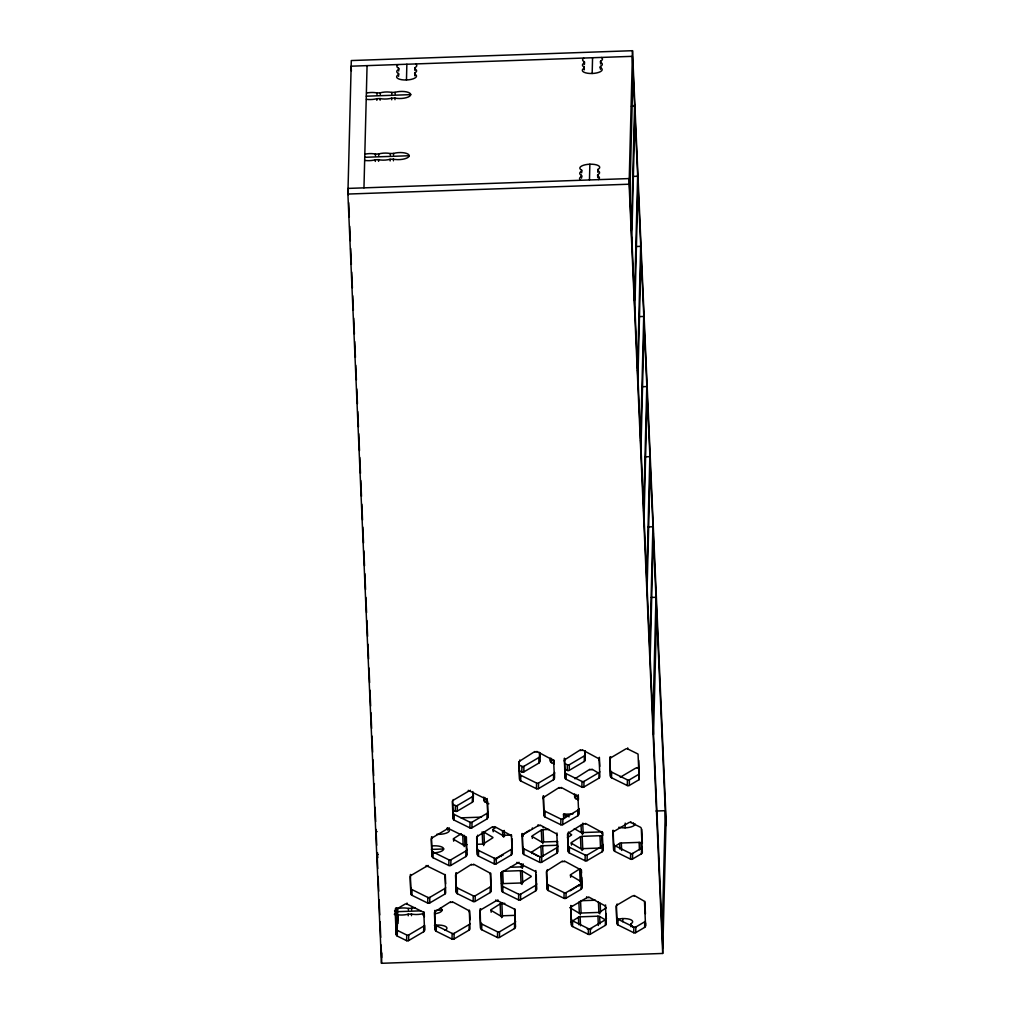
<?xml version="1.0" encoding="UTF-8"?>
<svg xmlns="http://www.w3.org/2000/svg" width="1014" height="1014" viewBox="0 0 1014 1014"><rect width="100%" height="100%" fill="white"/><g stroke="black" fill="none" stroke-linecap="round" stroke-linejoin="round"><path stroke-width="1.5" d="M397.995 916.973L397.843 914.565L397.995 920.535M374.394 784.316L374.394 783.632M396.411 907.72L397.133 914.869L397.044 908.037M347.903 194.054L351.3 60.548L632.508 50.7L666.097 819.946L662.7 953.452L381.492 963.3L347.903 194.054L629.111 184.206L632.508 50.7M363.963 187.856L367.068 65.631M398.02 64.63A9.963 3.524 -2.5 0 0 398.679 68.268L398.654 69.421A9.963 3.524 -2.5 0 0 398.553 73.528L398.515 74.694A9.963 3.524 -2.5 0 0 399.846 79.32A9.963 3.524 -2.5 0 0 413.129 78.851A9.963 3.524 -2.5 0 0 414.701 74.123L414.726 72.957A9.963 3.524 -2.5 0 0 414.827 68.863L414.865 67.697A9.963 3.524 -2.5 0 0 415.715 64.009M381.492 963.3L381.758 952.957M406.462 79.979L406.868 64.237M424.663 925.858L424.562 930.091A1.99 1.863 1.5 0 1 423.637 931.739L408.579 940.599A1.99 1.863 1.5 0 1 406.589 940.662L397.247 936.061A1.99 1.863 1.5 0 1 396.182 934.477L395.156 911.041A1.99 1.863 1.5 0 1 396.081 909.393L396.119 907.986M396.182 934.477L396.322 928.837A1.99 1.863 1.5 0 0 397.387 930.408L406.741 935.022A1.99 1.863 1.5 0 0 408.731 934.959L423.776 926.099A1.99 1.863 1.5 0 0 424.536 925.275M397.171 931.536L397.754 908.569M397.247 936.061L397.387 930.408M424.562 930.091L423.839 913.437A1.99 1.863 1.5 0 0 422.775 911.865L406.994 904.07L407.02 903.018M406.589 940.662L406.741 935.022M408.579 940.599L408.731 934.959M444.981 874.436L445.666 892.497A1.99 1.863 1.5 0 1 444.74 894.145L429.683 903.005A1.99 1.863 1.5 0 1 427.693 903.081L411.925 895.286A1.99 1.863 1.5 0 1 410.847 893.714L410.125 877.059A1.99 1.863 1.5 0 1 411.05 875.412L411.063 874.714M410.847 893.714L410.404 874.448M411.925 895.286L412.064 889.646A1.99 1.863 1.5 0 1 411 888.074M423.839 913.437L423.865 912.03M423.637 931.739L423.776 926.099M411.05 875.412L426.108 866.552L426.134 865.5M444.943 875.843A1.99 1.863 1.5 0 0 443.879 874.271L428.098 866.476L428.123 865.424M427.693 903.081L427.845 897.441L412.064 889.646M429.683 903.005L429.835 897.365L444.88 888.505A1.99 1.863 1.5 0 0 445.64 887.681M466.389 837.158L466.77 854.903A1.99 1.863 1.5 0 1 465.844 856.551L450.799 865.411A1.99 1.863 1.5 0 1 448.809 865.487L433.029 857.705A1.99 1.863 1.5 0 1 431.964 856.12L431.229 839.478A1.99 1.863 1.5 0 1 432.154 837.83L432.179 837.12M431.964 856.12L431.508 836.854M433.029 857.705L433.168 852.064A1.99 1.863 1.5 0 1 432.103 850.48M469.305 910.078L469.989 928.494A1.99 1.863 1.5 0 1 469.064 930.142L454.006 939.015A1.99 1.863 1.5 0 1 452.016 939.078L436.235 931.296A1.99 1.863 1.5 0 1 435.171 929.711L434.448 913.069A1.99 1.863 1.5 0 1 435.374 911.421L435.386 910.711M435.171 929.711L434.714 910.445M436.235 931.296L436.375 925.655A1.99 1.863 1.5 0 1 435.31 924.071M444.74 894.145L444.88 888.505M432.154 837.83L447.212 828.958L447.237 827.906M447.656 827.906L447.63 828.476A9.963 3.524 -2.5 0 1 447.605 832.545A9.963 3.524 -2.5 0 1 436.768 834.307M466.77 854.903L466.047 838.248A1.99 1.863 1.5 0 0 464.982 836.677L449.202 828.894L449.227 827.83M448.809 865.487L448.949 859.847L433.168 852.064M450.799 865.411L450.938 859.771L465.996 850.911A1.99 1.863 1.5 0 0 466.909 849.263M435.374 911.421L450.444 901.852M487.557 801.073L487.873 817.309A1.99 1.863 1.5 0 1 486.948 818.957L471.903 827.83A1.99 1.863 1.5 0 1 469.913 827.893L454.133 820.111A1.99 1.863 1.5 0 1 453.068 818.526L452.333 801.884A1.99 1.863 1.5 0 1 453.258 800.236L453.283 799.526M453.068 818.526L452.675 800.781M454.133 820.111L454.272 814.47A1.99 1.863 1.5 0 1 453.207 812.886M469.254 911.84A1.99 1.863 1.5 0 0 468.189 910.268L452.434 901.776M452.016 939.078L452.155 933.438L436.375 925.655M473.373 794.989L473.234 800.629A1.99 1.863 1.5 0 1 472.309 802.277L457.251 811.137A1.99 1.863 1.5 0 1 455.261 811.213L455.413 805.572L452.776 804.267M454.006 939.015L454.145 933.362L469.203 924.502A1.99 1.863 1.5 0 0 470.014 923.564M457.251 811.137L457.403 805.496L472.448 796.636A1.99 1.863 1.5 0 0 473.335 795.458M490.7 873.155L491.093 890.9A1.99 1.863 1.5 0 1 490.168 892.548L475.11 901.421A1.99 1.863 1.5 0 1 473.12 901.484L457.339 893.702A1.99 1.863 1.5 0 1 456.275 892.13L455.552 875.475A1.99 1.863 1.5 0 1 456.477 873.827L456.49 873.117M456.275 892.13L455.831 872.864M457.339 893.702L457.491 888.061A1.99 1.863 1.5 0 1 456.427 886.477M466.047 838.248L466.072 837.196M465.844 856.551L465.996 850.911M453.258 800.236L468.316 791.364L468.341 790.312M487.873 817.309L487.151 800.667A1.99 1.863 1.5 0 0 486.086 799.083L470.306 791.3L470.331 790.236M469.913 827.893L470.052 822.253L454.272 814.47M469.064 930.142L469.203 924.502M472.309 802.277L472.448 796.636M471.903 827.83L472.042 822.189L487.1 813.317A1.99 1.863 1.5 0 0 488.026 811.669M456.477 873.827L471.548 864.258M491.093 890.9L490.358 874.258A1.99 1.863 1.5 0 0 489.293 872.674L473.538 864.182M473.12 901.484L473.272 895.844L457.491 888.061M475.11 901.421L475.262 895.78L490.307 886.908A1.99 1.863 1.5 0 0 491.232 885.26M511.943 838.591L512.197 853.319A1.99 1.863 1.5 0 1 511.271 854.967L496.214 863.827A1.99 1.863 1.5 0 1 494.224 863.89L478.443 856.108A1.99 1.863 1.5 0 1 477.379 854.536L476.656 837.881A1.99 1.863 1.5 0 1 477.581 836.233L477.607 835.181M477.379 854.536L476.998 836.778M478.443 856.108L478.595 850.467A1.99 1.863 1.5 0 1 477.531 848.895M515.023 909.152L515.404 926.91A1.99 1.863 1.5 0 1 514.491 928.558L499.433 937.418A1.99 1.863 1.5 0 1 497.443 937.494L481.663 929.699A1.99 1.863 1.5 0 1 480.598 928.127L479.876 911.472A1.99 1.863 1.5 0 1 480.788 909.824L480.813 909.127M480.598 928.127L480.142 908.861M488.849 803.785L484.907 801.833A1.99 1.863 1.5 0 1 483.843 800.261L483.919 797.435M481.663 929.699L481.802 924.058A1.99 1.863 1.5 0 1 480.737 922.486M484.907 801.833L485.022 797.6M487.151 800.667L487.202 798.55M486.948 818.957L487.1 813.317M490.358 874.258L490.383 873.548M490.168 892.548L490.307 886.908M477.581 836.233L492.652 826.664M512.197 853.319L511.474 836.664A1.99 1.863 1.5 0 0 510.41 835.092L494.642 826.6M494.224 863.89L494.376 858.25L478.595 850.467M496.214 863.827L496.366 858.186L511.411 849.314A1.99 1.863 1.5 0 0 512.336 847.679M480.788 909.824L495.846 900.964L495.871 899.9M515.404 926.91L514.681 910.255A1.99 1.863 1.5 0 0 513.616 908.683L497.836 900.888L497.861 899.836M497.443 937.494L497.582 931.853L481.802 924.058M499.433 937.418L499.572 931.777L514.63 922.917A1.99 1.863 1.5 0 0 515.556 921.27M500.979 873.878A1.99 1.863 1.5 0 1 501.905 872.23L501.917 871.533M536.267 874.588L536.52 889.316A1.99 1.863 1.5 0 1 535.595 890.964L520.537 899.824A1.99 1.863 1.5 0 1 518.547 899.9L502.767 892.117A1.99 1.863 1.5 0 1 501.702 890.533L501.322 872.788M502.767 892.117L502.906 886.464A1.99 1.863 1.5 0 1 501.841 884.892M511.474 836.664L511.512 834.902M511.271 854.967L511.411 849.314M514.681 910.255L514.706 909.203M514.491 928.558L514.63 922.917M501.905 872.23L516.95 863.37L516.975 862.318M553.479 779.779L553.631 774.138A1.99 1.863 1.5 0 0 554.557 772.491L554.404 778.131A1.99 1.863 1.5 0 1 553.479 779.779L538.434 788.639A1.99 1.863 1.5 0 1 536.444 788.715L520.664 780.932A1.99 1.863 1.5 0 1 519.599 779.348L518.864 762.693A1.99 1.863 1.5 0 1 519.789 761.058L519.814 759.993M519.599 779.348L519.206 761.603M520.664 780.932L520.803 775.292A1.99 1.863 1.5 0 1 519.738 773.707M536.52 889.316L535.785 872.661A1.99 1.863 1.5 0 0 534.72 871.089L518.94 863.307L518.965 862.242M518.547 899.9L518.686 894.259L502.906 886.464M539.778 752.781L539.765 761.451A1.99 1.863 1.5 0 1 538.84 763.098L523.782 771.958A1.99 1.863 1.5 0 1 521.792 772.034L521.944 766.381L519.307 765.088M520.537 899.824L520.676 894.183L535.734 885.323A1.99 1.863 1.5 0 0 536.659 883.676M557.561 841.544L557.624 851.722A1.99 1.863 1.5 0 1 556.699 853.37L541.641 862.23A1.99 1.863 1.5 0 1 539.651 862.306L523.87 854.523A1.99 1.863 1.5 0 1 522.806 852.939L522.147 833.47M523.782 771.958L523.934 766.318L538.979 757.458A1.99 1.863 1.5 0 0 539.904 755.81M522.083 836.297A1.99 1.863 1.5 0 1 523.009 834.649L523.021 833.939M522.806 852.939L522.362 833.673M523.87 854.523L524.023 848.883A1.99 1.863 1.5 0 1 522.945 847.298M519.789 761.058L534.86 751.488M554.404 778.131L553.682 761.476A1.99 1.863 1.5 0 0 552.617 759.904L536.85 751.412M536.444 788.715L536.583 783.074L520.803 775.292M535.785 872.661L535.836 870.544M535.595 890.964L535.734 885.323M538.84 763.098L538.979 757.458M538.434 788.639L538.573 782.998L553.631 774.138M523.009 834.649L538.054 825.776L538.079 824.724M557.624 851.722L556.889 835.067A1.99 1.863 1.5 0 0 555.824 833.495L540.069 825.003M539.651 862.306L539.79 856.665L524.023 848.883M577.803 815.776L577.942 810.135A1.99 1.863 1.5 0 0 578.867 808.488L578.728 814.128A1.99 1.863 1.5 0 1 577.803 815.776L562.745 824.648A1.99 1.863 1.5 0 1 560.755 824.712L544.974 816.929A1.99 1.863 1.5 0 1 543.91 815.357L543.263 795.876M541.641 862.23L541.78 856.589L556.838 847.729A1.99 1.863 1.5 0 0 557.763 846.082M543.187 798.702A1.99 1.863 1.5 0 1 544.112 797.055L544.125 796.345M543.91 815.357L543.466 796.091M544.974 816.929L545.126 811.289A1.99 1.863 1.5 0 1 544.062 809.704M581.757 877.465L581.935 887.719A1.99 1.863 1.5 0 1 581.009 889.367L565.964 898.239A1.99 1.863 1.5 0 1 563.974 898.303L548.194 890.52A1.99 1.863 1.5 0 1 547.129 888.948L546.394 872.294A1.99 1.863 1.5 0 1 547.319 870.646L547.345 869.594M547.129 888.948L546.736 871.191M554.075 763.948L551.439 762.655A1.99 1.863 1.5 0 1 550.374 761.07L550.425 758.966M548.194 890.52L548.333 884.88A1.99 1.863 1.5 0 1 547.268 883.308M551.439 762.655L551.553 758.421M553.682 761.476L553.72 760.069M556.889 835.067L556.952 832.963M556.699 853.37L556.838 847.729M544.112 797.055L559.183 787.485M578.728 814.128L578.005 797.486A1.99 1.863 1.5 0 0 576.928 795.901L561.173 787.409M560.755 824.712L560.907 819.071L545.126 811.289M562.745 824.648L562.897 819.008L577.942 810.135M599.147 758.13L599.832 776.547A1.99 1.863 1.5 0 1 598.906 778.182L583.849 787.054A1.99 1.863 1.5 0 1 581.859 787.118L566.078 779.335A1.99 1.863 1.5 0 1 565.013 777.763L564.367 758.282M547.319 870.646L562.39 861.076M564.291 761.108A1.99 1.863 1.5 0 1 565.216 759.461L565.229 758.751M565.013 777.763L564.57 758.497M566.078 779.335L566.23 773.695A1.99 1.863 1.5 0 1 565.166 772.123M581.542 178.134L581.504 175.333A9.963 3.524 -2.5 0 1 581.605 171.239L581.63 170.073A9.963 3.524 -2.5 0 1 583.202 165.345A9.963 3.524 -2.5 0 1 596.486 164.876A9.963 3.524 -2.5 0 1 597.816 169.503L597.854 172.304M583.722 58.128A9.963 3.524 -2.5 0 0 584.381 61.765L584.356 62.919A9.963 3.524 -2.5 0 0 584.254 67.025L584.216 68.192A9.963 3.524 -2.5 0 0 585.56 72.818A9.963 3.524 -2.5 0 0 598.83 72.349A9.963 3.524 -2.5 0 0 600.402 67.621L600.427 66.455A9.963 3.524 -2.5 0 0 600.542 62.361L600.567 61.195A9.963 3.524 -2.5 0 0 601.416 57.506M581.935 887.719L581.212 871.077A1.99 1.863 1.5 0 0 580.147 869.492L564.38 861M563.974 898.303L564.114 892.662L548.333 884.88M585.205 751.184L585.192 759.854A1.99 1.863 1.5 0 1 584.267 761.501L569.209 770.374A1.99 1.863 1.5 0 1 567.219 770.437L567.358 764.797L564.735 763.504M565.964 898.239L566.104 892.599L581.161 883.726A1.99 1.863 1.5 0 0 582.087 882.079M569.209 770.374L569.348 764.733L584.406 755.861A1.99 1.863 1.5 0 0 585.332 754.213M602.126 851.785L602.265 846.145A1.99 1.863 1.5 0 0 603.191 844.497L603.051 850.138A1.99 1.863 1.5 0 1 602.126 851.785L587.068 860.645A1.99 1.863 1.5 0 1 585.078 860.721L569.298 852.926A1.99 1.863 1.5 0 1 568.233 851.354L567.51 834.699A1.99 1.863 1.5 0 1 568.436 833.052L568.461 832M568.233 851.354L567.853 833.597M569.298 852.926L569.437 847.286A1.99 1.863 1.5 0 1 568.372 845.714M606.207 913.538L606.258 923.729A1.99 1.863 1.5 0 1 605.333 925.376L590.275 934.236A1.99 1.863 1.5 0 1 588.285 934.312L572.504 926.517A1.99 1.863 1.5 0 1 571.44 924.945L570.793 905.477M589.464 179.96L589.869 164.217M592.163 73.477L592.569 57.735M570.717 908.291A1.99 1.863 1.5 0 1 571.643 906.643L571.655 905.946M571.44 924.945L570.996 905.679M578.386 799.957L575.762 798.652A1.99 1.863 1.5 0 1 574.697 797.08L574.761 794.608M572.504 926.517L572.657 920.877A1.99 1.863 1.5 0 1 571.592 919.305M575.762 798.652L575.863 794.418M578.005 797.486L578.056 795.369M565.216 759.461L580.287 749.891M599.109 759.892A1.99 1.863 1.5 0 0 598.045 758.307L582.277 749.828M581.859 787.118L582.011 781.477L566.23 773.695M597.816 169.503L597.778 170.669A9.963 3.524 -2.5 0 1 597.677 174.776L597.652 175.929A9.963 3.524 -2.5 0 1 598.311 179.567M581.212 871.077L581.25 869.67M581.009 889.367L581.161 883.726M584.267 761.501L584.406 755.861M583.849 787.054L584.001 781.414L599.046 772.541A1.99 1.863 1.5 0 0 599.806 771.73M568.436 833.052L583.506 823.482M603.051 850.138L602.316 833.483A1.99 1.863 1.5 0 0 601.251 831.911L585.496 823.419M585.078 860.721L585.217 855.068L569.437 847.286M587.068 860.645L587.207 855.005L602.265 846.145M571.643 906.643L586.7 897.783L586.726 896.718M574.887 778.777L589.958 769.208M606.258 923.729L605.535 907.074A1.99 1.863 1.5 0 0 604.471 905.502L588.703 897.01M598.514 773.086L591.948 769.144M588.285 934.312L588.437 928.672L572.657 920.877M590.275 934.236L590.427 928.596L605.472 919.736A1.99 1.863 1.5 0 0 606.397 918.088M598.906 778.182L599.046 772.541M602.316 833.483L602.354 832.076M605.535 907.074L605.586 904.957M605.333 925.376L605.472 919.736M638.719 760.449L639.175 779.639L629.276 785.457A1.99 1.863 1.5 0 1 627.286 785.533L611.505 777.751A1.99 1.863 1.5 0 1 610.441 776.166L609.718 759.524A1.99 1.863 1.5 0 1 610.643 757.876L610.669 756.812M610.441 776.166L609.997 756.9M611.505 777.751L611.657 772.11A1.99 1.863 1.5 0 1 610.593 770.526M612.925 833.115A1.99 1.863 1.5 0 1 613.85 831.467L628.908 822.595A1.99 1.863 1.5 0 1 630.898 822.531L640.252 827.145A1.99 1.863 1.5 0 1 641.317 828.717L642.331 852.153A1.99 1.863 1.5 0 1 641.406 853.801L632.495 859.061A1.99 1.863 1.5 0 1 630.505 859.124L614.725 851.342A1.99 1.863 1.5 0 1 613.66 849.757L613.001 830.289M629.909 193.459L633.015 71.234M613.85 831.467L613.876 830.758M613.66 849.757L613.204 830.491M614.725 851.342L614.864 845.701A1.99 1.863 1.5 0 1 613.8 844.117M634.574 104.505L634.536 106.153L631.38 106.267M631.418 230.229L634.587 105.177M634.941 113.238L631.785 238.962L629.263 178.565L348.056 188.414L348.322 194.739M645.626 922.93L645.55 925.744A1.99 1.863 1.5 0 1 644.625 927.392L635.702 932.652A1.99 1.863 1.5 0 1 633.712 932.715L617.932 924.933A1.99 1.863 1.5 0 1 616.867 923.348L616.144 906.706A1.99 1.863 1.5 0 1 617.07 905.058L617.095 903.994M620.327 776.483L620.314 777.193L635.372 768.32A1.99 1.863 1.5 0 1 637.362 768.257L637.375 767.547M616.867 923.348L616.487 905.603M617.932 924.933L618.084 919.292A1.99 1.863 1.5 0 1 617.019 917.708M637.641 174.611L637.603 176.259L632.85 176.423M634.472 300.334L637.654 175.283M638.009 183.344L634.84 309.067L631.823 237.314M622.723 921.726L622.799 918.57M625.106 827.842L625.22 823.115M639.175 779.639L638.047 754.048L627.679 748.94L627.717 747.876M637.54 370.427L640.696 244.716M627.286 785.533L627.438 779.893L611.657 772.11M641.063 253.449L637.907 379.16L637.514 370.224M629.276 785.457L629.428 779.817L639.314 773.999M630.898 822.531L630.911 821.822M640.595 440.532L643.763 314.809M630.505 859.124L630.645 853.484L614.864 845.701M644.131 323.542L640.962 449.265L640.569 440.329M617.019 919.419A9.963 3.524 -2.5 0 1 629.821 919.356A9.963 3.524 -2.5 0 1 630.746 923.868L630.721 925.021A9.963 3.524 -2.5 0 1 632.483 927.29M632.495 859.061L632.635 853.42L641.558 848.16A1.99 1.863 1.5 0 0 642.356 847.222M643.662 510.625L646.818 384.914M645.55 925.744L644.524 902.308A1.99 1.863 1.5 0 0 643.459 900.736L634.13 895.413M647.186 393.647L644.029 519.358L643.637 510.435M633.712 932.715L633.864 927.075L618.084 919.292M635.702 932.652L635.854 927.011L644.765 921.751A1.99 1.863 1.5 0 0 645.398 921.156M646.717 580.73L649.885 455.02M650.253 463.753L647.084 589.464L646.691 580.528M641.406 853.801L641.558 848.16M649.784 650.836L652.94 525.113M653.308 533.846L650.139 659.569L649.759 650.633M644.625 927.392L644.765 921.751M652.877 719.522L655.982 597.297L651.241 597.461M653.523 734.415L656.628 612.177M662.193 932.931L665.298 810.693L655.982 811.023M397.146 914.869L395.143 914.932M461.345 833.66L453.6 838.603A1.99 0.71 -2.5 0 0 453.588 839.313L453.664 841.176M495.732 827.525L493.146 829.173A1.99 0.71 -2.5 0 0 493.121 829.883L493.21 831.746M477.404 844.282L481.865 844.13A1.99 0.71 -2.5 0 0 483.589 843.724L492.627 837.944A1.99 0.71 -2.5 0 0 492.652 837.234L483.893 832.088A1.99 0.71 -2.5 0 0 483.665 831.987M521.652 834.687A1.99 0.71 -2.5 0 0 523.135 834.294L529.587 830.162M494.908 859.733L501.36 855.601L501.41 856.526M548.98 829.452L543.048 829.667A1.99 0.71 -2.5 0 0 541.311 830.073L532.274 835.853A1.99 0.71 -2.5 0 0 532.261 836.55L532.337 838.413M557.472 845.245L542.642 845.765A1.99 0.71 -2.5 0 0 540.906 846.17L531.868 851.95A1.99 0.71 -2.5 0 0 531.856 852.66L531.894 853.585M567.434 837.665L571.313 835.194A1.99 0.71 -2.5 0 0 571.326 834.484L568.829 833.014M602.215 847.919L601.695 836.005A1.99 0.71 -2.5 0 0 599.984 835.713L582.188 836.335A1.99 0.71 -2.5 0 0 580.452 836.753L571.414 842.52A1.99 0.71 -2.5 0 0 571.389 843.23L571.478 845.093M501.385 883.562A1.99 0.71 -2.5 0 0 502.374 883.625L520.182 883.004A1.99 0.71 -2.5 0 0 521.906 882.586L530.943 876.818A1.99 0.71 -2.5 0 0 530.968 876.109L522.21 870.95A1.99 0.71 -2.5 0 0 520.486 870.658L502.691 871.292L503.21 883.194M504.833 903.385L501.867 903.487A1.99 0.71 -2.5 0 0 500.143 903.892L491.093 909.672A1.99 0.71 -2.5 0 0 491.08 910.382L491.156 912.245M580.49 868.63A1.99 0.71 -2.5 0 0 579.628 868.947L570.59 874.727A1.99 0.71 -2.5 0 0 570.578 875.424L570.654 877.287M614.421 846.715L619.579 843.42A1.99 0.71 -2.5 0 1 621.316 843.002L639.124 842.381A1.99 0.71 -2.5 0 1 640.835 842.672L641.089 848.629M570.185 890.824L579.222 885.045A1.99 0.71 -2.5 0 1 579.539 884.892M570.654 922.195L578.411 917.239A1.99 0.71 -2.5 0 1 580.135 916.833L597.943 916.2A1.99 0.71 -2.5 0 1 599.654 916.504L605.916 920.18M569.754 907.619L578.525 912.777A1.99 0.71 -2.5 0 0 580.236 913.069L598.032 912.448A1.99 0.71 -2.5 0 0 599.768 912.03L606.22 907.91M610.643 757.876L625.689 749.004A1.99 1.863 1.5 0 1 627.679 748.94M396.081 909.393L405.004 904.146A1.99 1.863 1.5 0 1 406.994 904.07M617.07 905.058L632.115 896.186A1.99 1.863 1.5 0 1 634.105 896.123M366.599 93.047A9.963 3.524 -2.5 0 1 376.929 92.946L380.212 92.832A9.963 3.524 -2.5 0 1 391.784 92.426L395.067 92.312A9.963 3.524 -2.5 0 1 408.249 92.363A9.963 3.524 -2.5 0 1 408.135 97.065A9.963 3.524 -2.5 0 1 394.928 98.054L391.645 98.168A9.963 3.524 -2.5 0 1 380.073 98.573L376.79 98.688A9.963 3.524 -2.5 0 1 366.447 99.309M366.295 96.191L410.733 94.632M365.053 154.153A9.963 3.524 -2.5 0 1 375.383 154.065L378.666 153.951A9.963 3.524 -2.5 0 1 390.238 153.545L393.521 153.431A9.963 3.524 -2.5 0 1 406.703 153.482A9.963 3.524 -2.5 0 1 406.576 158.184A9.963 3.524 -2.5 0 1 393.369 159.16L390.086 159.274A9.963 3.524 -2.5 0 1 378.514 159.68L375.231 159.794A9.963 3.524 -2.5 0 1 364.888 160.427M364.748 157.297L409.187 155.738M635.917 246.529L640.658 246.351M638.972 316.622L643.725 316.457M642.039 386.727L646.78 386.562M645.094 456.82L649.847 456.655M648.161 526.925L652.902 526.76M461.091 817.842L481.498 817.132M563.708 818.919L563.505 814.267L572.91 813.938M377.157 831.619L376.156 831.657L376.219 833.622M493.121 829.883L501.892 835.042A1.99 0.71 -2.5 0 0 503.603 835.333L511.018 835.067M574.304 828.603L580.566 832.279A1.99 0.71 -2.5 0 0 582.277 832.57L600.085 831.949A1.99 0.71 -2.5 0 0 601.809 831.543L601.898 833.394M453.588 839.313L462.346 844.459A1.99 0.71 -2.5 0 0 464.057 844.751L467.023 844.649M532.261 836.55L541.02 841.709A1.99 0.71 -2.5 0 0 542.731 842L557.573 841.481M431.406 849.415L443.663 848.984M378.133 854.51L377.132 854.549L377.208 855.778M571.389 843.23L580.16 848.376A1.99 0.71 -2.5 0 0 581.871 848.667L599.667 848.046A1.99 0.71 -2.5 0 0 600.782 847.894M510.207 867.262L520.588 866.907A1.99 0.71 -2.5 0 0 522.311 866.488L522.4 868.352M595.383 900.217L580.553 900.736L581.073 912.638M397.982 908.519A9.963 3.524 -2.5 0 1 408.312 908.417L411.595 908.303A9.963 3.524 -2.5 0 1 415.043 907.631M394.56 910.813L396.55 910.749M397.678 911.662L420.671 910.851M435.982 910.319L442.117 910.103M394.256 914.26L397.146 914.26M397.83 914.78A9.963 3.524 -2.5 0 0 408.173 914.159L411.456 914.045A9.963 3.524 -2.5 0 0 423.028 913.639L424.258 913.589M491.08 910.382L499.839 915.528A1.99 0.71 -2.5 0 0 501.562 915.819L514.909 915.35M587.245 928.913L591.694 928.748M564.595 769.144L567.219 770.437M519.168 770.729L521.792 772.034M452.637 809.907L455.261 811.213M563.505 814.267A1.99 0.71 -2.5 0 1 565.216 814.559L569.133 816.853M531.856 852.66L538.104 856.336M570.578 875.424L579.336 880.583A1.99 0.71 -2.5 0 0 581.047 880.874L581.136 882.738M377.221 855.803L377.588 857.933L377.525 852.635M634.967 113.441L632.368 56.34L351.161 66.189L351.364 70.929M634.929 115.089L638.034 183.547M637.983 185.194L641.089 253.639M641.051 255.287L644.156 323.745M644.105 325.393L647.211 393.85M647.173 395.498L650.278 463.943M650.228 465.591L653.333 534.048M653.295 535.696L665.945 825.586M634.878 307.419L637.553 368.589M637.945 377.512L640.62 438.682M641 447.618L643.675 508.787M644.067 517.723L646.742 578.88M647.122 587.816L649.797 648.985M650.189 657.921L662.839 947.811M629.111 184.206L662.7 953.452M641.735 829.325L642.344 843.394M644.879 901.357L645.424 913.855M639.124 842.381L639.441 849.833M600.567 61.195L600.605 63.983M600.427 66.455L600.503 68.09M600.402 67.621L600.478 69.256M633.37 822.798L633.408 823.609M630.746 923.868L630.797 926.657M597.677 174.776L597.728 177.564M621.316 843.002L621.645 850.454M619.579 843.42L619.833 849.01M584.381 61.765L584.457 63.388M584.356 62.919L584.419 64.554M584.254 67.025L584.292 69.814M581.63 170.073L581.668 172.862M581.504 175.333L581.567 176.968M599.375 757.281L599.781 766.356M602.658 832.38L602.798 835.409M599.984 835.713L600.516 847.805M600.199 903.373L600.58 912.308M599.768 912.03L599.844 913.893M599.654 916.504L599.984 923.944M598.425 901.966L598.919 913.132M597.943 916.2L598.349 925.516M584.786 750.778L585.192 759.854M582.72 823.216L583.177 833.635M582.277 832.57L582.366 834.433M582.188 836.335L582.771 849.732M581.06 825.307L581.39 832.748M581.871 848.667L581.947 850.531M580.452 836.753L580.984 848.845M578.272 794.862L578.474 799.412M581.428 870.025L581.554 873.003M579.628 868.947L580.198 881.977M579.222 885.045L579.26 885.97M580.236 913.069L580.312 914.932M580.135 916.833L580.528 925.757M574.558 794.051L574.697 797.08M578.855 902.08L579.349 913.234M578.411 917.239L578.728 924.692M565.216 814.559L565.356 817.538M554.024 760.386L554.151 763.403M550.247 758.054L550.374 761.07M543.187 826.828L543.225 827.766M543.048 829.667L543.567 841.569M539.372 752.363L539.765 761.451M542.731 842L542.82 843.863M542.642 845.765L543.098 856.184M541.311 830.073L541.844 842.178M540.906 846.17L541.4 857.337M523.135 834.294L523.211 836.157M523.009 863.789L523.135 866.767M522.21 870.95L522.73 882.864M521.31 863.865L521.462 867.591M521.906 882.586L521.995 884.449M520.486 870.658L521.057 883.688M504.237 830.441L504.503 836.385M503.603 835.333L503.679 837.184M502.513 830.846L502.754 836.436M502.374 883.625L502.45 885.488M500.992 872.636L501.702 890.533M501.867 903.487L502.45 916.884M501.562 915.819L501.638 917.683M500.143 903.892L500.663 915.997M483.716 797.232L483.843 800.261M483.893 832.088L484.413 844.003M483.589 843.724L483.678 845.575M482.17 831.797L482.702 843.889M472.841 791.541L473.234 800.629M469.596 910.749L470.002 919.825M464.501 835.397L464.957 845.815M464.057 844.751L464.146 846.614M462.726 834.687L463.17 844.928M414.865 67.697L414.929 69.32M414.827 68.863L414.903 70.486M414.726 72.957L414.777 75.758M447.706 828.134L447.706 830.111M445.285 874.74L445.678 883.828M398.679 68.268L398.717 71.056M398.553 73.528L398.591 76.316M395.067 92.312L395.143 93.947M394.928 98.054L394.991 99.676M391.784 92.426L391.86 94.061M391.645 98.168L391.721 99.79M393.521 153.431L393.584 155.053M393.369 159.16L393.445 160.795M424.169 912.334L424.372 916.871M390.238 153.545L390.314 155.167M390.086 159.274L390.162 160.909M423.028 913.639L423.104 915.262M380.212 92.832L380.288 94.467M380.073 98.573L380.136 100.196M376.929 92.946L377.005 94.581M376.79 98.688L376.853 100.31M378.666 153.951L378.729 155.573M411.595 908.303L411.671 909.938M378.514 159.68L378.59 161.315M411.456 914.045L411.519 915.667M375.383 154.065L375.446 155.687M408.312 908.417L408.389 910.052M375.231 159.794L375.307 161.429M408.173 914.159L408.236 915.781M397.602 914.755L397.982 923.437M395.435 908.519L396.461 932.031M348.677 202.623L349.298 216.907M349.703 226.312L350.337 240.648M350.667 248.417L351.364 264.388M351.706 272.107L352.39 287.887M352.745 295.784L353.366 310.284M353.721 318.206L354.406 334.037M354.735 341.579L355.432 357.372M355.775 365.268L356.408 379.933M356.801 388.958L357.448 403.673M357.79 411.595L358.462 426.856M358.766 433.751L359.501 450.533M359.805 457.491L360.49 473.323M360.807 480.535L361.491 496.328M361.846 504.224L362.53 520.017M362.835 527.141L363.532 542.959M363.874 550.881L364.533 565.812M364.875 573.709L365.56 589.489M365.902 597.385L366.574 612.608M366.916 620.517L367.613 636.348M367.955 644.258L368.602 658.973M368.995 668.011L369.628 682.663M369.958 690.166L370.655 705.998M370.947 712.665L371.631 728.445M371.961 736.063L372.658 752.135M373 759.803L373.684 775.634M374.039 783.556L374.66 797.993M375.066 807.283L375.7 821.543M376.042 829.452L376.726 845.283M377.081 853.192L377.753 868.605M378.095 876.413L378.729 891.179M379.109 899.849L379.768 914.92M380.073 921.726L380.744 937.354M381.087 944.997L381.632 957.66M538.573 782.998A1.99 1.863 1.5 0 1 536.583 783.074M534.847 752.185A1.99 1.863 1.5 0 1 536.837 752.122M584.001 781.414A1.99 1.863 1.5 0 1 582.011 781.477M580.274 750.601A1.99 1.863 1.5 0 1 582.264 750.525M472.042 822.189A1.99 1.863 1.5 0 1 470.052 822.253M468.316 791.364A1.99 1.863 1.5 0 1 470.306 791.3M562.897 819.008A1.99 1.863 1.5 0 1 560.907 819.071M559.17 788.182A1.99 1.863 1.5 0 1 561.148 788.119M450.938 859.771A1.99 1.863 1.5 0 1 448.949 859.847M447.212 828.958A1.99 1.863 1.5 0 1 449.202 828.894M496.366 858.186A1.99 1.863 1.5 0 1 494.376 858.25M492.639 827.373A1.99 1.863 1.5 0 1 494.629 827.297M541.78 856.589A1.99 1.863 1.5 0 1 539.79 856.665M538.054 825.776A1.99 1.863 1.5 0 1 540.044 825.713M587.207 855.005A1.99 1.863 1.5 0 1 585.217 855.068M583.481 824.192A1.99 1.863 1.5 0 1 585.471 824.116M429.835 897.365A1.99 1.863 1.5 0 1 427.845 897.441M426.108 866.552A1.99 1.863 1.5 0 1 428.098 866.476M475.262 895.78A1.99 1.863 1.5 0 1 473.272 895.844M471.523 864.967A1.99 1.863 1.5 0 1 473.513 864.891M520.676 894.183A1.99 1.863 1.5 0 1 518.686 894.259M516.95 863.37A1.99 1.863 1.5 0 1 518.94 863.307M566.104 892.599A1.99 1.863 1.5 0 1 564.114 892.662M562.377 861.786A1.99 1.863 1.5 0 1 564.367 861.71M454.145 933.362A1.99 1.863 1.5 0 1 452.155 933.438M450.419 902.549A1.99 1.863 1.5 0 1 452.409 902.485M499.572 931.777A1.99 1.863 1.5 0 1 497.582 931.853M495.846 900.964A1.99 1.863 1.5 0 1 497.836 900.888M590.427 928.596A1.99 1.863 1.5 0 1 588.437 928.672M586.7 897.783A1.99 1.863 1.5 0 1 588.69 897.707M629.428 779.817A1.99 1.863 1.5 0 1 627.438 779.893M635.854 927.011A1.99 1.863 1.5 0 1 633.864 927.075M632.635 853.42A1.99 1.863 1.5 0 1 630.645 853.484M523.934 766.318A1.99 1.863 1.5 0 1 521.944 766.381M569.348 764.733A1.99 1.863 1.5 0 1 567.358 764.797M457.403 805.496A1.99 1.863 1.5 0 1 455.413 805.572M589.945 769.918A1.99 1.863 1.5 0 1 591.935 769.841M580.616 180.188A9.963 3.524 -2.5 0 1 581.466 176.499M580.198 884.715A1.99 0.71 -2.5 0 1 580.959 884.626M502.095 855.322A1.99 0.71 -2.5 0 1 503.096 855.182M532.35 827.931A1.99 0.71 -2.5 0 1 532.173 828.514M635.144 823.951A9.963 3.524 -2.5 0 1 629.377 827.348A9.963 3.524 -2.5 0 1 618.806 827.259M434.448 925.288A9.963 3.524 -2.5 0 1 445.222 926.289A9.963 3.524 -2.5 0 1 445.045 930.37M431.698 845.968A9.963 3.524 -2.5 0 1 443.625 848.617A9.963 3.524 -2.5 0 1 433.599 852.863M440.329 908.126A9.963 3.524 -2.5 0 1 434.778 913.753"/></g></svg>
